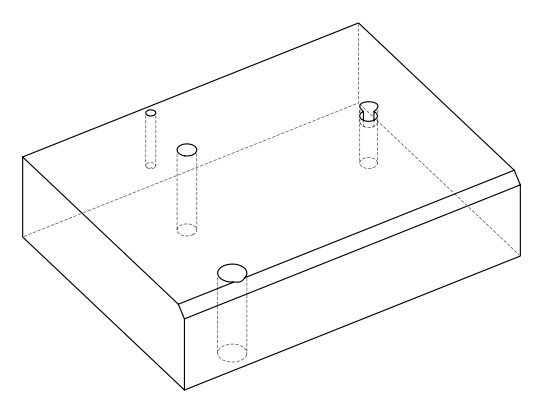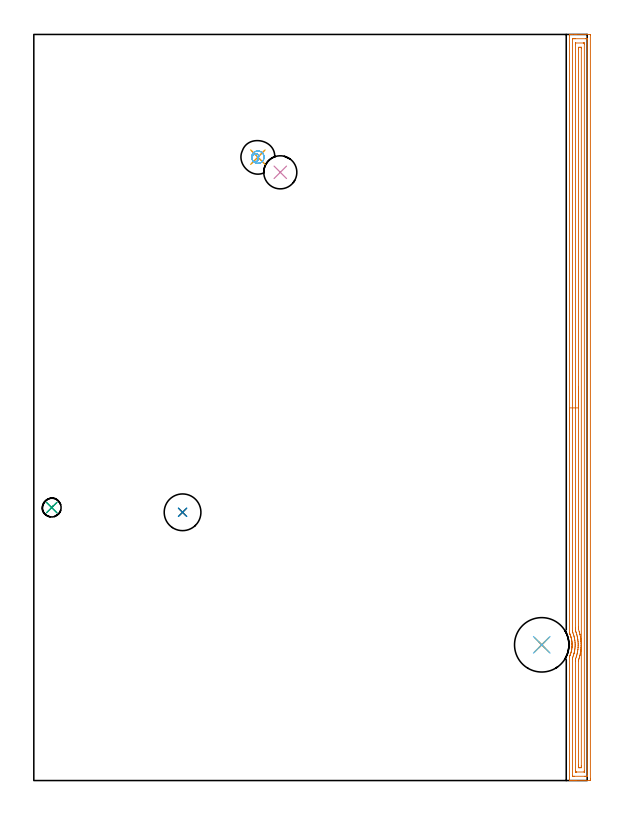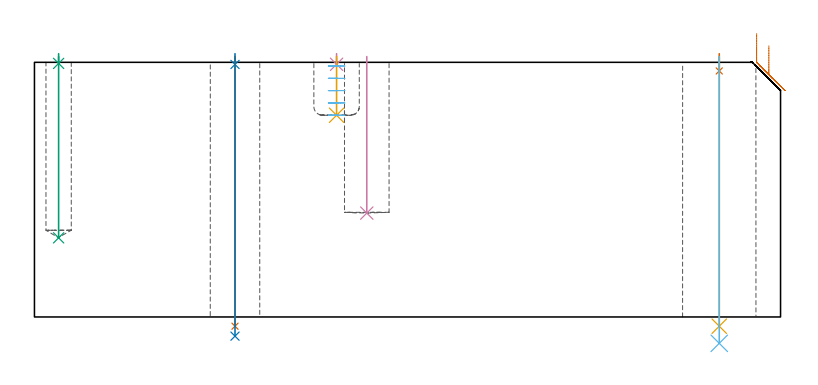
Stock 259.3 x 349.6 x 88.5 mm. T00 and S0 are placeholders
(PLAN: 13 operations, 9 tool changes, 14.2 min)
(1 SPOT_DRILL | STEP1HOLE | NXT0321_9005460120000 | 0.05 min | 182 mm3)
(2 SPOT_DRILL_1 | STEP1HOLE_1 | NXT0321_9005460120000 | 0.03 min | 4 mm3)
(3 SPOT_DRILL_2 | STEP1POCKET | NXT0321_9005460120000 | 0.03 min | 1 mm3)
(4 SPOT_DRILL_3 | STEP1POCKET_2 | NXT0321_9005460120000 | 0.03 min | 3 mm3)
(5 DRILL_THROUGH_HOLE_INTO_CENTER | STEP1HOLE | NXT0301_065 | 0.38 min | 5983 mm3)
(6 DRILL_TO_ENLARGE_THROUGH_HOLE | STEP1HOLE | UGT0301_386 | 0.4 min | 38995 mm3)
(7 DRILL_THROUGH_HOLE_INTO_CENTER_1 | STEP1HOLE_1 | NXT0301_065 | 0.38 min | 6115 mm3)
(8 DRILL_TO_ENLARGE_THROUGH_HOLE_1 | STEP1HOLE_1 | UGT0301_243 | 0.39 min | 14418 mm3)
(9 DRILL_BLIND_HOLE_INTO_CENTER | STEP1POCKET | UGT0301_204 | 0.25 min | 3587 mm3)
(10 INDEXABLE_INSERT_DRILL_BLIND_HOLE_FROM_SOLID | STEP1POCKET_1 | NXT0302_002 | 0.22 min | 9838 mm3)
(11 DRILL_BLIND_HOLE_INTO_CENTER_1 | STEP1POCKET_2 | NXT0301_128 | 0.08 min | 1888 mm3)
(12 MILL_ROUGH_BLIND_HOLE_CONTOUR | STEP1POCKET_2 | UGT0201_089 | Spiral | 0.59 min | 1286 mm3)
(13 AREA_MILL | FG_CHAMFER_SURFACE | UGT0205_001 | 11.41 min | 16784 mm3)
(TOOL NXT0321_9005460120000 | NC Spot Drill, 142deg, 12mm, Carbide, Uncoated | D12 PA142 FL30 Z2)
(TOOL NXT0301_065 | Carbide Drill 9.4mm [860.1-0940-075A1-MM 2214] | D9.4 PA140 FL98 Z2)
(TOOL UGT0301_386 | Twist Drill 25.5 mm | D25.5 PA118 FL165 Z2)
(TOOL UGT0301_243 | Twist Drill 17.2 mm | D17.2 PA118 FL130 Z2)
(TOOL UGT0301_204 | Twist Drill 8.8 mm | D8.8 PA118 FL80 Z2)
(TOOL NXT0302_002 | Index. Insert Drill 15.5mm [880-D1550L20-05] | D15.5 PA176 FL78 Z2)
(TOOL NXT0301_128 | Carbide Drill 12mm [861.1-1200-036A1-GP GC34] | D12 PA150 FL37.4 Z2)
(TOOL UGT0201_089 | End mill 10 mm | D10 R3 FL22 Z4)
(TOOL UGT0205_001 | Chamfer Mill 20 x 3 x 45 deg. | D20 FL50 Z2)
(OP 1 SPOT_DRILL)
G17 G21 G94 G90
T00 M6
G54
G17 G0 G90 X238. Y63.6 S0 M3
G43 Z98.5 H0
G94 G81 G98 Z85.5 F250. R91.5
G80
M5
M2
(OP 2 SPOT_DRILL_1)
G17 G21 G94 G90
T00 M6
G54
G17 G0 G90 X69.7 Y125.7 S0 M3
G43 Z98.5 H0
G94 G81 G98 Z87.76 F250. R91.5
G80
M5
M2
(OP 3 SPOT_DRILL_2)
G17 G21 G94 G90
T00 M6
G54
G17 G0 G90 X8.4 Y127.9 S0 M3
G43 Z98.5 H0
G94 G81 G98 Z88.121 F250. R91.5
G80
M5
M2
(OP 4 SPOT_DRILL_3)
G17 G21 G94 G90
T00 M6
G54
G17 G0 G90 X105. Y292.1 S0 M3
G43 Z98.5 H0
G94 G81 G98 Z87.82 F250. R91.5
G80
M5
M2
(OP 5 DRILL_THROUGH_HOLE_INTO_CENTER)
G17 G21 G94 G90
T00 M6
G54
G17 G0 G90 X238. Y63.6 S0 M3
G43 Z98.5 H1
G94 G73 G98 Z-3.211 F250. Q9.171 R90.5
G80
M5
M2
(OP 6 DRILL_TO_ENLARGE_THROUGH_HOLE)
G17 G21 G94 G90
T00 M6
G54
G17 G0 G90 X238. Y63.6 S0 M3
G43 Z98.5 H0
G94 G73 G98 Z-9.161 F250. Q24.415 R90.5
G80
M5
M2
(OP 7 DRILL_THROUGH_HOLE_INTO_CENTER_1)
G17 G21 G94 G90
T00 M6
G54
G17 G0 G90 X69.7 Y125.7 S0 M3
G43 Z98.5 H1
G94 G73 G98 Z-3.211 F250. Q9.171 R90.5
G80
M5
M2
(OP 8 DRILL_TO_ENLARGE_THROUGH_HOLE_1)
G17 G21 G94 G90
T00 M6
G54
G17 G0 G90 X69.7 Y125.7 S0 M3
G43 Z98.5 H0
G94 G73 G98 Z-6.667 F250. Q15.861 R90.5
G80
M5
M2
(OP 9 DRILL_BLIND_HOLE_INTO_CENTER)
G17 G21 G94 G90
T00 M6
G54
G17 G0 G90 X8.4 Y127.9 S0 M3
G43 Z98.5 H0
G94 G81 G98 Z27.5 F250. R90.5
G80
M5
M2
(OP 10 INDEXABLE_INSERT_DRILL_BLIND_HOLE_FROM_SOLID)
G17 G21 G94 G90
T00 M6
G54
G17 G0 G90 X115.5 Y285. S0 M3
G43 Z98.5 H1
G94 G81 G98 Z36.1 F250. R90.5
G80
M5
M2
(OP 11 DRILL_BLIND_HOLE_INTO_CENTER_1)
G17 G21 G94 G90
T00 M6
G54
G17 G0 G90 X105. Y292.1 S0 M3
G43 Z98.5 H1
G94 G81 G98 Z70.1 F250. R90.5
G80
M5
M2
(OP 12 MILL_ROUGH_BLIND_HOLE_CONTOUR)
G17 G21 G94 G90
T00 M6
G54
G17 G0 G90 X105. Y292.1 S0 M3
G43 Z98.5 H0
Z87.22
G94 G3 X105.456 Y292.688 R0.471 F250.
X104.639 Y293.504 R1.134
X102.627 Y292.816 R1.941
X102.459 Y290.703 R1.928
X106.397 Y289.559 R2.9
X102.459 Y290.703 R-2.9
X104.428 Y290.131 R1.45
X105. Y292.1 R1.45
G0 Z82.94
G3 X105.456 Y292.688 R0.471
X104.639 Y293.504 R1.134
X102.627 Y292.816 R1.941
X102.459 Y290.703 R1.928
X106.397 Y289.559 R2.9
X102.459 Y290.703 R-2.9
X104.428 Y290.131 R1.45
X105. Y292.1 R1.45
G0 Z78.66
G3 X105.456 Y292.688 R0.471
X104.639 Y293.504 R1.134
X102.627 Y292.816 R1.941
X102.459 Y290.703 R1.928
X106.397 Y289.559 R2.9
X102.459 Y290.703 R-2.9
X104.428 Y290.131 R1.45
X105. Y292.1 R1.45
G0 Z74.38
G3 X105.456 Y292.688 R0.471
X104.639 Y293.504 R1.134
X102.627 Y292.816 R1.941
X102.459 Y290.703 R1.928
X106.397 Y289.559 R2.9
X102.459 Y290.703 R-2.9
X104.428 Y290.131 R1.45
X105. Y292.1 R1.45
G0 Z70.1
G3 X105.456 Y292.688 R0.471
X104.639 Y293.504 R1.134
X102.627 Y292.816 R1.941
X102.459 Y290.703 R1.928
X106.397 Y289.559 R2.9
X102.459 Y290.703 R-2.9
X104.428 Y290.131 R1.45
X105. Y292.1 R1.45
G0 Z98.5
M5
M2
(OP 13 AREA_MILL)
G17 G21 G94 G90
T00 M6
G54
G17 G0 G90 X251. Y164.617 S1061 M3
G43 Z98.5 H0
G94 G1 Y164.655 Z97.628 F250.
Y164.769 Z96.763
Y164.958 Z95.912
Y165.22 Z95.08
Y165.554 Z94.274
Y165.957 Z93.5
Y166.426 Z92.764
Y166.957 Z92.072
Y167.546 Z91.429
Y168.189 Z90.839
Y168.882 Z90.308
Y169.617 Z89.84
Y170.391 Z89.437
Y171.197 Z89.103
Y172.029 Z88.841
Y172.881 Z88.652
Y173.746 Z88.538
Y174.617 Z88.5
Y349.43
X251.003 Y349.591 Z88.488
X251.015 Y349.593 Z88.476
X251.367 Y349.6 Z88.133
X251.693 Z87.806
X252.365 Z87.129
X253.585 Z85.912
X254.133 Z85.362
X260.318 Z79.179
X260.594 Y349.598 Z78.903
X260.792 Y349.59 Z78.706
X260.799 Y349.391 Z78.699
X260.8 Y1.023 Z78.7
X260.799 Y0.617 Z78.701
X260.795 Y0.135 Z78.703
X260.792 Y0.009 Z78.706
X260.318 Y0. Z79.179
X254.133 Z85.362
X253.585 Z85.911
X253.249 Z86.247
X252.702 Z86.794
X252.365 Z87.129
X251.693 Z87.807
X251.367 Z88.133
X251.015 Z88.475
X251.003 Y0.008 Z88.488
X251. Y0.17 Z88.5
X251.01 Y57.802 Z88.49
X251.015 Y58.095 Z88.482
X251.06 Y58.206 Z88.437
X251.207 Y58.56 Z88.292
X251.22 Y58.589 Z88.28
X251.255 Y58.678 Z88.241
X251.282 Y58.74 Z88.215
X251.359 Y58.938 Z88.138
X251.43 Y59.124 Z88.064
X251.455 Y59.185 Z88.042
X251.612 Y59.633 Z87.887
X251.732 Y60.018 Z87.766
X251.764 Y60.12 Z87.734
X251.845 Y60.431 Z87.655
X251.869 Y60.525 Z87.631
X251.909 Y60.703 Z87.591
X251.969 Y60.971 Z87.529
X252.042 Y61.358 Z87.453
X252.054 Y61.418 Z87.441
X252.123 Y61.864 Z87.372
X252.169 Y62.251 Z87.325
X252.176 Y62.311 Z87.318
X252.192 Y62.498 Z87.302
X252.213 Y62.757 Z87.279
X252.216 Y62.811 Z87.276
X252.224 Y62.948 Z87.27
X252.232 Y63.144 Z87.257
X252.236 Y63.204 Z87.255
X252.246 Y63.583 Z87.252
X252.247 Y63.65 Z87.25
X252.242 Y63.804 Z87.251
X252.239 Y63.906 Z87.253
X252.235 Y64.037 Z87.255
X252.234 Y64.097 Z87.258
X252.231 Y64.15 Z87.262
Y64.152
X252.222 Y64.284 Z87.269
X252.208 Y64.543 Z87.286
X252.171 Y64.93 Z87.322
X252.166 Y64.989 Z87.328
X252.109 Y65.436 Z87.387
X252.045 Y65.824 Z87.449
X252.036 Y65.882 Z87.46
X251.956 Y66.287 Z87.543
X251.948 Y66.329 Z87.552
X251.844 Y66.775 Z87.656
X251.835 Y66.809 Z87.665
X251.764 Y67.081 Z87.734
X251.738 Y67.164 Z87.759
X251.674 Y67.375 Z87.824
X251.578 Y67.668 Z87.92
X251.416 Y68.115 Z88.081
X251.261 Y68.503 Z88.235
X251.239 Y68.56 Z88.259
X251.217 Y68.613 Z88.283
X251.203 Y68.644 Z88.296
X251.054 Y68.987 Z88.443
X251.006 Y69.102 Z88.491
X251. Y69.397 Z88.5
Y174.617
X252.414 Z87.086
X252.415 Y347.408 Z87.085
X252.416 Y347.513 Z87.084
X252.418 Y347.565 Z87.082
X252.42 Y347.584 Z87.08
X252.452 Y347.59 Z87.048
X252.853 Y347.598 Z86.647
X253.249 Y347.599 Z86.251
X253.734 Y347.6 Z85.766
X258.551 Z80.949
X259.038 Y347.598 Z80.462
X259.27 Y347.591 Z80.23
X259.379 Y347.586 Z80.121
X259.385 Y347.247 Z80.115
Y347.197
Y2.192
X259.384 Y2.087 Z80.116
X259.382 Y2.035 Z80.118
X259.38 Y2.016 Z80.12
X259.348 Y2.01 Z80.152
X258.947 Y2.002 Z80.553
X258.551 Y2.001 Z80.949
X258.066 Y2. Z81.434
X253.249 Z86.251
X252.762 Y2.002 Z86.738
X252.53 Y2.01 Z86.97
X252.421 Y2.014 Z87.079
X252.415 Y2.353 Z87.085
Y2.403
X252.424 Y56.891 Z87.076
X252.428 Y57.308 Z87.072
X252.431 Y57.515 Z87.069
X252.483 Y57.666 Z87.017
X252.526 Y57.785 Z86.974
X252.723 Y58.317 Z86.777
X252.852 Y58.678 Z86.648
X252.91 Y58.849 Z86.59
X252.951 Y58.98 Z86.549
X253.126 Y59.571 Z86.374
X253.141 Y59.625 Z86.359
X253.153 Y59.669 Z86.347
X253.249 Y60.066 Z86.251
X253.321 Y60.392 Z86.179
X253.335 Y60.464 Z86.165
X253.455 Y61.149 Z86.045
X253.487 Y61.358 Z86.013
X253.561 Y61.935 Z85.939
X253.591 Y62.251 Z85.909
X253.628 Y62.761 Z85.872
X253.647 Y63.144 Z85.853
X253.656 Y63.626 Z85.844
X253.648 Y64.037 Z85.852
X253.623 Y64.553 Z85.877
X253.594 Y64.93 Z85.906
X253.528 Y65.541 Z85.972
X253.492 Y65.824 Z86.008
X253.36 Y66.605 Z86.14
X253.337 Y66.717 Z86.163
X253.249 Y67.129 Z86.251
X253.13 Y67.61 Z86.37
X253.086 Y67.775 Z86.414
X252.856 Y68.503 Z86.644
X252.636 Y69.124 Z86.864
X252.53 Y69.397 Z86.97
X252.452 Y69.601 Z87.048
X252.43 Y69.661 Z87.07
X252.421 Y69.715 Z87.079
X252.419 Y69.819 Z87.081
X252.415 Y70.24 Z87.085
X252.414 Y70.29 Z87.086
Y174.617
X253.828 Z85.672
X253.829 Y344.824 Z85.671
X253.833 Y345.41 Z85.667
X253.835 Y345.563 Z85.665
X253.839 Y345.59 Z85.661
X253.883 Y345.594 Z85.617
X253.947 Y345.599 Z85.553
X257.48 Z82.02
X257.667 Y345.597 Z81.833
X257.855 Y345.591 Z81.645
X257.965 Y345.585 Z81.535
X257.967 Y345.513 Z81.533
X257.969 Y345.41 Z81.531
X257.971 Y345.103 Z81.529
Y4.776
X257.967 Y4.19 Z81.533
X257.965 Y4.037 Z81.535
X257.961 Y4.01 Z81.539
X257.917 Y4.006 Z81.583
X257.853 Y4.001 Z81.647
X254.32 Z85.18
X254.133 Y4.004 Z85.367
X253.945 Y4.01 Z85.555
X253.836 Y4.015 Z85.664
X253.833 Y4.088 Z85.667
X253.831 Y4.19 Z85.669
X253.83 Y4.496 Z85.67
X253.838 Y55.998 Z85.662
X253.84 Y56.294 Z85.66
X253.845 Y56.891 Z85.655
X253.855 Y57.033 Z85.645
X254.133 Y57.817 Z85.367
X254.332 Y58.476 Z85.168
X254.39 Y58.678 Z85.11
X254.522 Y59.177 Z84.978
X254.615 Y59.571 Z84.885
X254.688 Y59.903 Z84.812
X254.793 Y60.464 Z84.707
X254.826 Y60.657 Z84.674
X254.929 Y61.358 Z84.571
X254.938 Y61.436 Z84.562
X255.016 Y62.201 Z84.484
X255.02 Y62.247 Z84.48
X255.065 Y63.095 Z84.435
X255.066 Y63.144 Z84.434
X255.068 Y63.985 Z84.432
X255.067 Y64.037 Z84.433
X255.024 Y64.923 Z84.476
X255.016 Y65.025 Z84.484
X254.932 Y65.824 Z84.568
X254.92 Y65.921 Z84.58
X254.793 Y66.717 Z84.707
X254.746 Y66.991 Z84.754
X254.618 Y67.61 Z84.882
X254.495 Y68.137 Z85.005
X254.401 Y68.503 Z85.099
X254.133 Y69.387 Z85.367
X254.129 Y69.397 Z85.371
X253.931 Y69.946 Z85.569
X253.863 Y70.138 Z85.637
X253.836 Y70.219 Z85.664
X253.834 Y70.29 Z85.666
X253.83 Y70.596 Z85.67
X253.829 Y71.183 Z85.671
Y71.491
X253.828 Y174.617 Z85.672
X255.243 Z84.257
Y342.501
X255.244 Y342.731 Z84.256
X255.249 Y343.388 Z84.251
X255.262 Y343.59 Z84.238
X255.924 Y343.6 Z83.576
X256.335 Y343.594 Z83.165
X256.539 Y343.59 Z82.961
X256.551 Y343.584 Z82.949
X256.553 Y343.568 Z82.947
X256.556 Y343.532 Z82.944
X256.557 Y343.481 Z82.943
Y342.96
Y7.099
X256.556 Y6.869 Z82.944
X256.551 Y6.212 Z82.949
X256.538 Y6.01 Z82.962
X255.876 Y6. Z83.624
X255.465 Y6.006 Z84.035
X255.266 Y6.01 Z84.234
X255.251 Y6.121 Z84.249
X255.246 Y6.638 Z84.254
X255.245 Y6.869 Z84.255
X255.244 Y7.533 Z84.256
X255.252 Y55.76 Z84.248
X255.253 Y55.998 Z84.247
X255.256 Y56.325 Z84.244
X255.259 Y56.487 Z84.241
X255.294 Y56.611 Z84.206
X255.383 Y56.891 Z84.117
X255.508 Y57.288 Z83.992
X255.66 Y57.785 Z83.84
X255.714 Y57.973 Z83.786
X255.9 Y58.667 Z83.6
X255.902 Y58.676 Z83.598
X256.024 Y59.227 Z83.476
X256.062 Y59.407 Z83.438
X256.093 Y59.571 Z83.407
X256.157 Y59.922 Z83.343
X256.198 Y60.163 Z83.302
X256.245 Y60.464 Z83.255
X256.276 Y60.685 Z83.224
X256.31 Y60.943 Z83.19
X256.359 Y61.358 Z83.141
X256.373 Y61.493 Z83.127
X256.396 Y61.75 Z83.104
X256.436 Y62.251 Z83.064
X256.442 Y62.333 Z83.058
X256.455 Y62.583 Z83.045
X256.48 Y63.144 Z83.02
X256.481 Y63.198 Z83.019
X256.483 Y63.448 Z83.017
X256.482 Y64.037 Z83.018
X256.481 Y64.091 Z83.019
X256.469 Y64.355 Z83.031
X256.44 Y64.93 Z83.06
X256.434 Y65.024 Z83.066
X256.411 Y65.307 Z83.089
X256.362 Y65.824 Z83.138
X256.342 Y66.006 Z83.158
X256.305 Y66.307 Z83.195
X256.245 Y66.717 Z83.255
X256.185 Y67.096 Z83.315
X256.139 Y67.368 Z83.361
X256.091 Y67.61 Z83.409
X255.911 Y68.48 Z83.589
X255.907 Y68.496 Z83.593
X255.9 Y68.527 Z83.6
X255.721 Y69.219 Z83.779
X255.67 Y69.397 Z83.83
X255.569 Y69.731 Z83.931
X255.252 Y70.706 Z84.248
X255.249 Y70.789 Z84.251
X255.245 Y70.952 Z84.255
X255.243 Y71.183 Z84.257
Y71.848
Y174.617
Y175.489 Z84.295
Y176.354 Z84.409
Y177.205 Z84.598
Y178.037 Z84.86
Y178.843 Z85.194
Y179.617 Z85.597
Y180.353 Z86.066
Y181.045 Z86.597
Y181.688 Z87.186
Y182.278 Z87.829
Y182.809 Z88.522
Y183.278 Z89.257
Y183.68 Z90.031
Y184.014 Z90.837
Y184.277 Z91.669
Y184.465 Z92.521
Y184.579 Z93.386
Y184.617 Z94.257
G0 Z98.5
M5
M2
